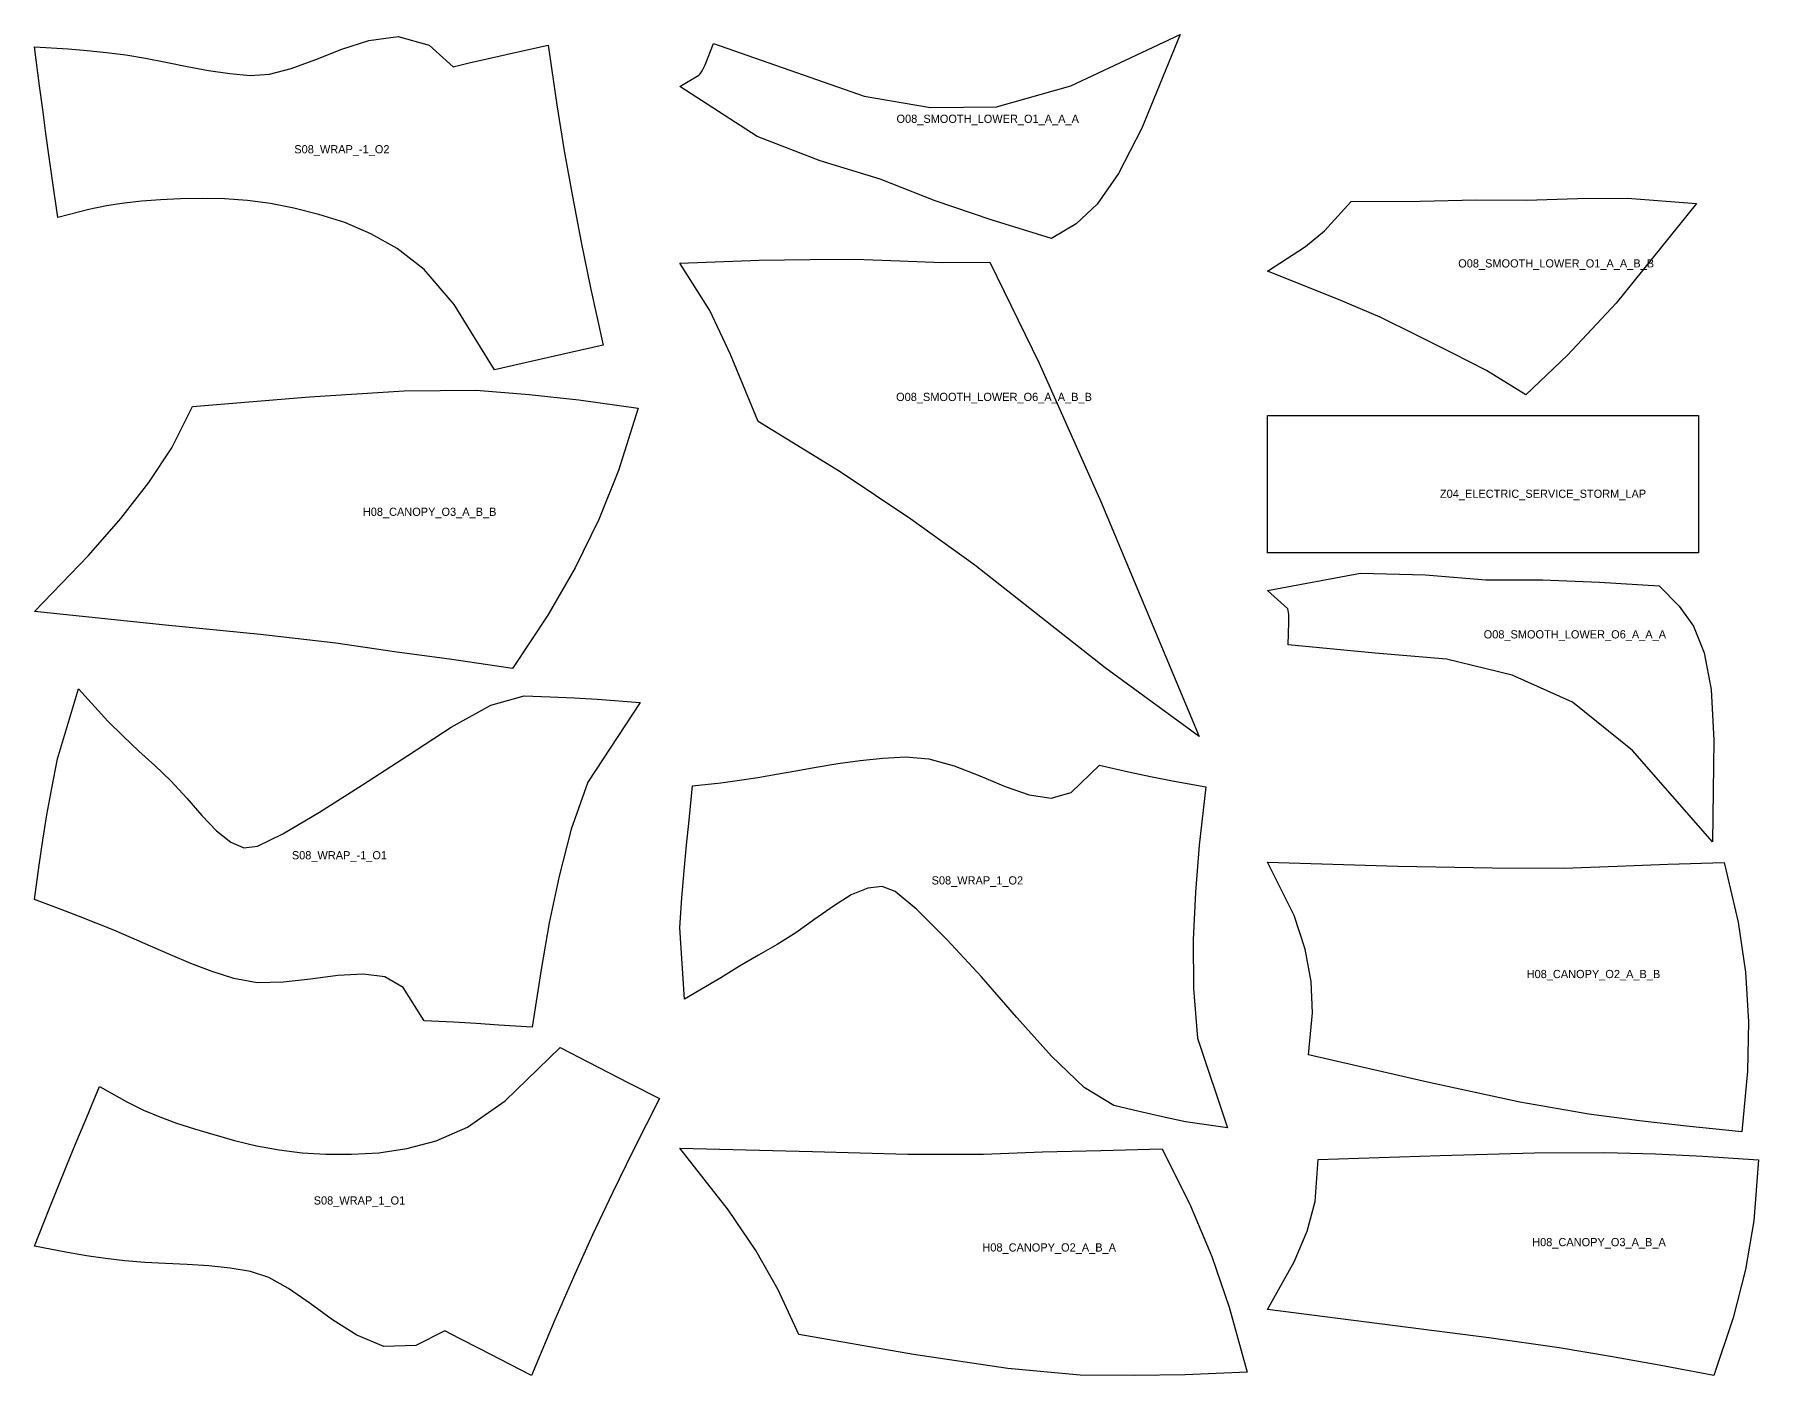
# Model space of a CAD drawing. Header units: millimetres. Extents: x 15 to 15325, y 15 to 1481.
# Drawn here: x 10115 to 11796, y 15 to 1323 of the extents above; entities that cross this region are included whole.
import ezdxf

# ---------------------------------------------------------------- set-up
doc = ezdxf.new("R2010")
doc.units = ezdxf.units.MM

msp = doc.modelspace()

# ---------------------------------------------------------------- linework, layer by layer
for points in [[(10115.4, 1310.4), (10148.3, 1308.6), (10166.9, 1307.1), (10185.6, 1305.1), (10204.4, 1302.7), (10223.6, 1299.5), (10243.5, 1295.6), (10264.2, 1291.4), (10285.1, 1287.5), (10305.9, 1284.4), (10325.7, 1282.7), (10344.6, 1283.8), (10365.8, 1289.4), (10389.7, 1298.2), (10415.1, 1308.2), (10441.5, 1316.8), (10469.9, 1320.7), (10500, 1312.1), (10523.4, 1291.2), (10539.2, 1294.8), (10560.9, 1299.7), (10582.4, 1304.6), (10616.3, 1312.2), (10624.6, 1254), (10631.7, 1209.1), (10639.7, 1164.5), (10648.2, 1120), (10657.4, 1075.6), (10669.7, 1019.7), (10636.7, 1012.2), (10615.3, 1007.4), (10593.8, 1002.5), (10563.8, 995.7), (10524.4, 1059.3), (10495.3, 1093.4), (10469, 1113.8), (10443.3, 1128.3), (10417.8, 1139.1), (10392.7, 1147.2), (10368.3, 1153.3), (10345.6, 1157.9), (10323.2, 1160.8), (10300.8, 1162.3), (10278.8, 1162.7), (10257.8, 1162.2), (10238.2, 1161.2), (10220.1, 1160), (10202.7, 1158.2), (10185.5, 1155.5), (10168.4, 1151.9), (10138.2, 1144), (10133, 1180.1), (10129.7, 1203.1), (10126.6, 1226.1), (10123.5, 1249.3), (10120.4, 1272.6), (10115.4, 1310.4)], [(10777.3, 1313.7), (10858.2, 1285.5), (10924, 1262.3), (10988.7, 1251.4), (11053.1, 1252.1), (11125.5, 1272.4), (11232.3, 1322.6), (11194.7, 1231.4), (11172.1, 1187.1), (11151.3, 1157.2), (11130.9, 1138), (11106.6, 1123.5), (11048.1, 1141.7), (10993.3, 1160.4), (10939.9, 1181.4), (10881.4, 1199.3), (10819.7, 1223), (10744.6, 1271.8), (10763.1, 1283), (10764.3, 1284.2), (10766.4, 1287.1), (10769.3, 1293), (10777.3, 1313.7)], [(11398.9, 1159.6), (11466, 1160.2), (11520.7, 1161.2), (11569.7, 1161.1), (11619.4, 1162.5), (11668.2, 1163.1), (11735.3, 1157.8), (11657, 1060.6), (11609.8, 1010), (11569, 971.2), (11530.6, 994.8), (11497.6, 1012), (11462.6, 1029.3), (11427.1, 1046.9), (11386.4, 1064.2), (11317.4, 1091.7), (11354.3, 1115.9), (11372.8, 1131), (11398.9, 1159.6)], [(10744.6, 1099.7), (10821.8, 1102.5), (10871.1, 1103.2), (10915.1, 1103.5), (10958.8, 1101.8), (11000.3, 1100.1), (11046.8, 1100.5), (11094.7, 1002.1), (11154.8, 867.3), (11250.8, 638.1), (11159.2, 704.9), (11096.3, 754.6), (11032, 805.2), (10969.6, 849.9), (10900.9, 896.2), (10820.8, 945.2), (10794, 1010.7), (10773.6, 1053.5), (10744.6, 1099.7)], [(10269.5, 959.8), (10383.4, 969.2), (10475.9, 975), (10546.1, 975.7), (10597.7, 971.7), (10645.9, 966.5), (10703.8, 958.2), (10684.6, 897.3), (10665.5, 849.7), (10642.5, 802.7), (10615.7, 756.3), (10581.4, 704.5), (10522.3, 713.2), (10466.3, 720.8), (10409.1, 729.2), (10335.8, 737.5), (10243.2, 746.6), (10115.4, 759.9), (10168.2, 814.5), (10199.6, 850.5), (10226.8, 885.6), (10249.2, 919.7), (10269.5, 959.8)], [(11317.4, 817.2), (11317.4, 951.2), (11737.4, 951.2), (11737.4, 817.2), (11317.4, 817.2)], [(11317.4, 780.6), (11408, 797.2), (11471.4, 795.6), (11530, 791), (11585.2, 790.8), (11640.9, 788.5), (11699.2, 784.9), (11718.5, 765.3), (11732.4, 745.7), (11743, 719.8), (11749.6, 684), (11752.4, 634.4), (11751.2, 535.5), (11673.2, 624.5), (11614.6, 671.7), (11555.8, 697.9), (11491.9, 713.6), (11422.3, 719.3), (11337.3, 727.6), (11338.1, 749.7), (11338, 756.9), (11337.5, 760.9), (11337, 762.7), (11336.8, 763), (11317.4, 780.6)], [(10158.4, 684.5), (10187, 653.1), (10201.9, 638.3), (10217.1, 623.8), (10232.6, 609.8), (10248.5, 594.8), (10264, 578), (10278.7, 561.2), (10292.9, 546.2), (10306.7, 535), (10319.4, 529.6), (10332.8, 531), (10357.4, 543.2), (10393.3, 564.2), (10435.3, 590.8), (10479.2, 619.7), (10521.6, 647.2), (10560.2, 668.5), (10592.9, 677.6), (10618.2, 676.6), (10641.4, 675.7), (10664, 674.4), (10705.9, 671.2), (10654.7, 593.7), (10638.7, 547.7), (10626.8, 501.9), (10617.2, 456.3), (10609.2, 410.9), (10600.6, 354.7), (10567.9, 356.7), (10545.9, 358.1), (10523.8, 359.4), (10495.3, 361), (10474.8, 393.2), (10457.1, 403.9), (10435.9, 406.5), (10411.1, 404.9), (10384.6, 401.4), (10358, 398.4), (10332.5, 397.8), (10309.8, 402), (10288.6, 408.8), (10268, 416.8), (10247.9, 425.3), (10228.5, 433.7), (10210.1, 441.7), (10192.7, 449.1), (10175.5, 456), (10158.4, 462.8), (10141.4, 469.4), (10115.4, 479.3), (10119.9, 512.6), (10123.5, 536.9), (10127.6, 561.7), (10132.2, 587.7), (10137.9, 616.4), (10158.4, 684.5)], [(10756.9, 590), (10784.6, 593), (10802.5, 595.4), (10820.6, 598.2), (10838.8, 601.3), (10857.5, 604.7), (10877.4, 608.3), (10898.5, 611.7), (10920.2, 614.7), (10942.2, 617), (10964.4, 618.1), (10987.3, 616.4), (11011.9, 609.4), (11036.9, 599.6), (11061.5, 589.3), (11085.1, 581.2), (11106.3, 578), (11126, 583.6), (11153.7, 610), (11181.7, 603.7), (11203.3, 599.2), (11224.8, 594.9), (11257.1, 588.9), (11250.8, 532.2), (11247, 486.2), (11244.9, 439.8), (11245.1, 392.4), (11249, 343.9), (11278.2, 256.6), (11237.3, 262.4), (11214.8, 267.2), (11192.2, 272.4), (11167.4, 278.3), (11138.5, 295.8), (11106.7, 326.4), (11073.1, 364.1), (11038.6, 403.7), (11004.8, 440.1), (10975.4, 469.4), (10954.5, 487.1), (10941.6, 491.9), (10927.7, 490.3), (10911.5, 483.6), (10894.2, 472.8), (10876.2, 460), (10857.7, 446.8), (10839.2, 435.4), (10821, 424.8), (10802.8, 414), (10784.5, 402.9), (10748.9, 381.9), (10744.6, 451.4), (10746.3, 480.9), (10748.6, 507.2), (10751, 532.2), (10753.5, 556.5), (10756.9, 590)], [(11317.4, 515.5), (11444.2, 511.8), (11536.5, 509.9), (11606.2, 509.8), (11658, 511.8), (11707.4, 513.5), (11762.4, 515.3), (11776.1, 457.2), (11783.3, 408.4), (11786.2, 359.8), (11785.1, 311.7), (11779.6, 252.5), (11725.6, 258.3), (11679.8, 263.4), (11630.6, 269.9), (11563.2, 281.7), (11473.1, 300.9), (11357.3, 327.8), (11361, 368.6), (11359.7, 399.1), (11354, 430.8), (11343.2, 463.5), (11317.4, 515.5)], [(10178.7, 296.8), (10206, 281.5), (10221.6, 273.9), (10237.6, 267.1), (10254, 261.1), (10271.3, 255.6), (10290.1, 249.9), (10310.4, 244.2), (10331.8, 239.1), (10353.9, 235), (10376.3, 232.3), (10399.4, 231), (10424.6, 230.8), (10451, 232.3), (10478.3, 236.4), (10506.9, 244), (10537.4, 257.1), (10574.2, 282.8), (10628, 334.7), (10655.3, 320.5), (10674.9, 310.4), (10694.5, 300.4), (10724.6, 285), (10698.7, 233.9), (10678.8, 193.2), (10659.4, 152.3), (10640.7, 110.9), (10622.5, 69.2), (10600, 15), (10569, 30.8), (10549.4, 40.9), (10529.6, 51), (10515.3, 58.5), (10487.3, 44.2), (10456, 43.4), (10429.5, 54.3), (10406, 69.3), (10384, 85.3), (10363.1, 99.8), (10344, 110.5), (10325.9, 116.3), (10306.3, 119.6), (10285.4, 121.8), (10264.2, 123.2), (10243.2, 124.2), (10223, 125.2), (10203.6, 126.7), (10184.7, 129), (10166.1, 131.6), (10147.6, 134.8), (10115.4, 141.2), (10129.5, 176.7), (10138.2, 198.5), (10147.1, 220.2), (10155.9, 241.7), (10164.7, 263.1), (10178.7, 296.8)], [(10744.6, 236.6), (10873.7, 233.3), (10966.8, 231), (11040.4, 230.8), (11098.1, 233.1), (11154.7, 234.5), (11214.5, 236.2), (11242.3, 180.6), (11263, 131.2), (11280, 81.7), (11297.4, 18.2), (11237, 15.7), (11187.4, 15), (11134.7, 15.3), (11064.1, 21.9), (10972.2, 35.6), (10860.5, 55.1), (10840.2, 98.4), (10818.4, 136.8), (10791.8, 176.3), (10744.6, 236.6)], [(11366.6, 225.7), (11485.7, 229.5), (11577.7, 232), (11646, 232.5), (11695.5, 231.1), (11741.7, 229), (11795.9, 225.2), (11791.2, 165.8), (11783.2, 118.3), (11771.1, 71.3), (11752.4, 15), (11698.9, 25.2), (11651.6, 33.4), (11601.5, 42), (11533, 51.6), (11441.6, 63.5), (11317.4, 79.3), (11343.4, 125.8), (11356.1, 155.6), (11363.7, 184.8), (11366.6, 225.7)]]:
    msp.add_lwpolyline(points, close=True)

# ---------------------------------------------------------------- texts
for s, p in [('O08_SMOOTH_LOWER_O1_A_A_A', (10955.7, 1236.4)), ('S08_WRAP_-1_O2', (10368.7, 1206.7)), ('O08_SMOOTH_LOWER_O1_A_A_B_B', (11503.2, 1095.4)), ('O08_SMOOTH_LOWER_O6_A_A_B_B', (10955.3, 965.2)), ('Z04_ELECTRIC_SERVICE_STORM_LAP', (11485.4, 870.8)), ('H08_CANOPY_O3_A_B_B', (10435.5, 853.2)), ('O08_SMOOTH_LOWER_O6_A_A_A', (11528, 733.7)), ('S08_WRAP_-1_O1', (10366.3, 518.3)), ('S08_WRAP_1_O2', (10989.9, 493.8)), ('H08_CANOPY_O2_A_B_B', (11569.9, 402.5)), ('S08_WRAP_1_O1', (10387.6, 181.7)), ('H08_CANOPY_O2_A_B_A', (11039.4, 135.9)), ('H08_CANOPY_O3_A_B_A', (11575.3, 141.1))]:
    msp.add_text(s, height=8).set_placement(p)

doc.saveas('drawing.dxf')
